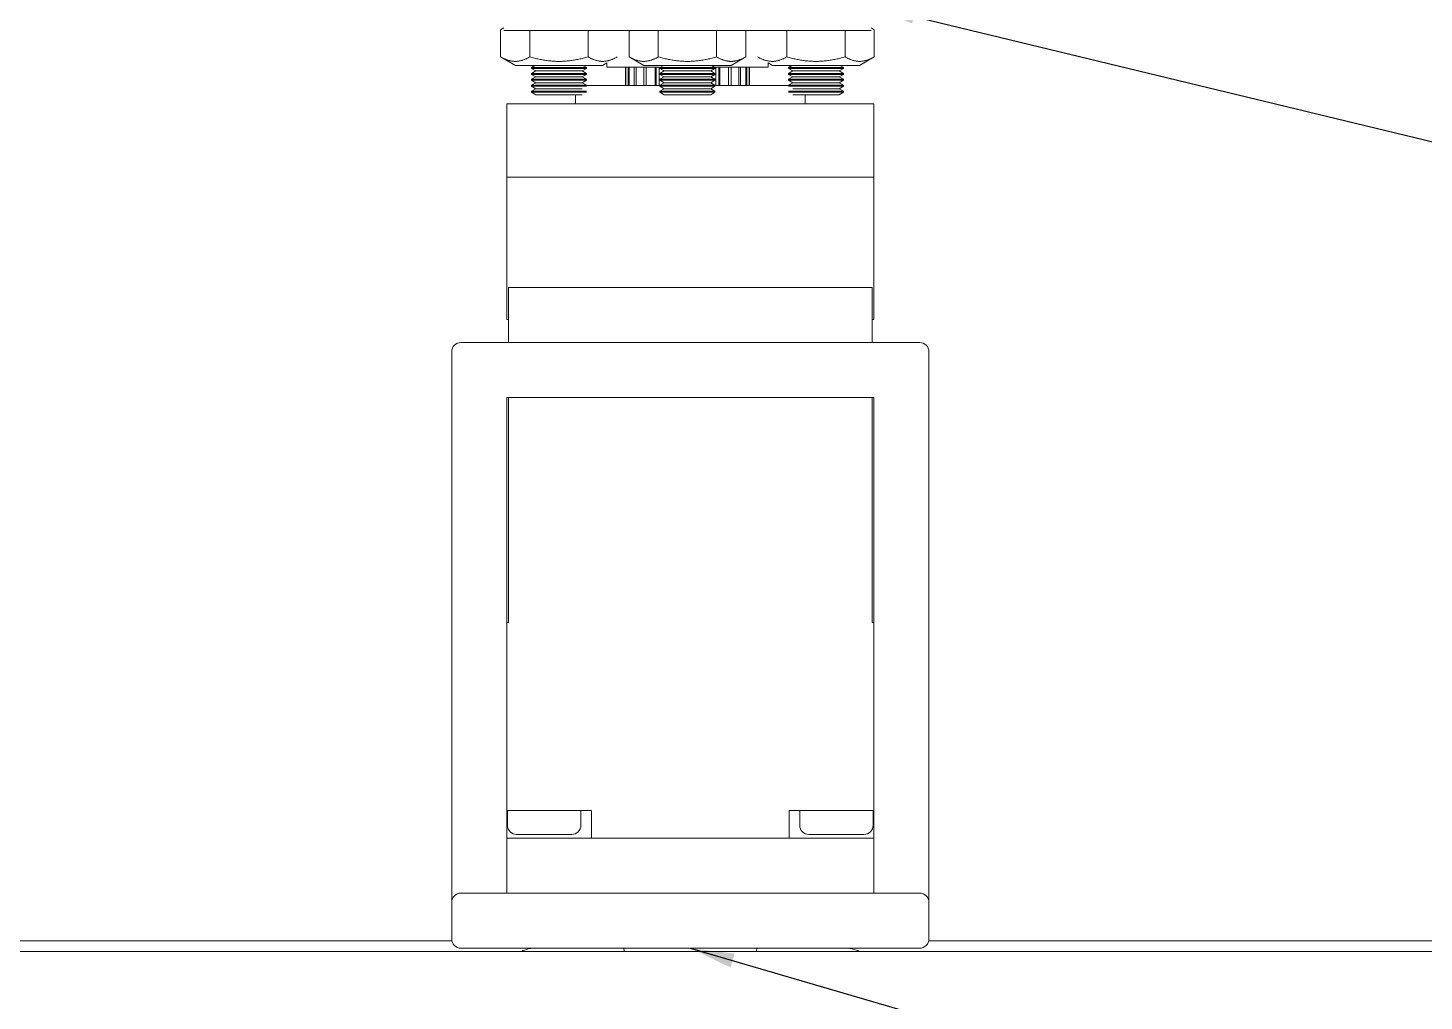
# Model space of a CAD drawing. Header units: millimetres. Extents: x 0 to 420, y 0 to 297.
# Drawn here: x 109.24 to 118.75, y 210.95 to 217.58 of the extents above; entities that cross this region are included whole.
import ezdxf

# ---------------------------------------------------------------- set-up
doc = ezdxf.new("R2010")
doc.units = ezdxf.units.MM
doc.layers.add('1', color=7, linetype='Continuous', true_color=0xffffff)
doc.layers.add('171', color=7, linetype='Continuous', true_color=0xffffff)
doc.dimstyles.get("Standard").update_dxf_attribs({"dimtxt": 0.18, "dimasz": 0.18, "dimexe": 0.18, "dimexo": 0.0625, "dimgap": 0.09, "dimtad": 0, "dimtih": 1, "dimtoh": 1, "dimdec": 4, "dimzin": 0, "dimdsep": 46, "dimtxsty": 'Standard', "dimcen": 0.09, "dimadec": 0, "dimazin": 0, "dimtfac": 1, "dimtdec": 4, "dimtofl": 0, "dimtmove": 0, "dimatfit": 3, "dimfxl": 1, "dimtolj": 1, "dimtzin": 0, "dimarcsym": 0})

msp = doc.modelspace()

# ---------------------------------------------------------------- linework, layer by layer
at = {"layer": '1', "color": 155, "linetype": 'Continuous', "lineweight": 18}
for p, q in [((112.4806, 217.576), (112.4586, 217.5634)), ((112.4586, 217.5634), (112.4586, 217.3789)), ((113.7306, 217.5586), (112.4806, 217.5586)), ((112.6571, 217.5586), (112.6571, 217.3789)), ((113.054, 217.5586), (113.054, 217.3789)), ((113.3336, 217.5586), (113.3336, 217.3789)), ((113.5321, 217.5586), (113.5321, 217.3789)), ((114.9806, 217.5586), (113.7306, 217.5586)), ((113.929, 217.5586), (113.929, 217.3789)), ((114.1275, 217.5586), (114.1275, 217.3789)), ((114.4071, 217.5586), (114.4071, 217.3789)), ((114.804, 217.5586), (114.804, 217.3789)), ((114.9806, 217.576), (115.0025, 217.5634)), ((115.0025, 217.5634), (115.0025, 217.3789)), ((112.4586, 217.3789), (112.5587, 217.3211)), ((113.3336, 217.3789), (113.4337, 217.3211)), ((114.1275, 217.3789), (114.0274, 217.3211)), ((115.0025, 217.3789), (114.9024, 217.3211)), ((112.5587, 217.3211), (113.1524, 217.3211)), ((112.6681, 217.3071), (112.6924, 217.3211)), ((112.6681, 217.3003), (112.6681, 217.3071)), ((112.6681, 217.3071), (113.0431, 217.3071)), ((112.6973, 217.2834), (112.6681, 217.3003)), ((112.6681, 217.3003), (113.0431, 217.3003)), ((112.6681, 217.2665), (112.6973, 217.2834)), ((112.6681, 217.2598), (112.6681, 217.2665)), ((112.6681, 217.2665), (113.0431, 217.2665)), ((112.6973, 217.2429), (112.6681, 217.2598)), ((112.6681, 217.2598), (113.0431, 217.2598)), ((112.6973, 217.2834), (113.0138, 217.2834)), ((113.0138, 217.2834), (113.0431, 217.3003)), ((113.0431, 217.2665), (113.0138, 217.2834)), ((113.0138, 217.2429), (113.0431, 217.2598)), ((113.0431, 217.3071), (113.0188, 217.3211)), ((113.0431, 217.3003), (113.0431, 217.3071)), ((113.0431, 217.2598), (113.0431, 217.2665)), ((113.1806, 217.3374), (113.1524, 217.3211)), ((113.1806, 217.3374), (113.1806, 217.3086)), ((113.5378, 217.3086), (113.1806, 217.3086)), ((113.3089, 217.3086), (113.3089, 217.1836)), ((113.3104, 217.3086), (113.3104, 217.1836)), ((113.3258, 217.3086), (113.3258, 217.1836)), ((113.3331, 217.3086), (113.3331, 217.1836)), ((113.3681, 217.3086), (113.3681, 217.1836)), ((113.3808, 217.3086), (113.3808, 217.1836)), ((113.4332, 217.3086), (113.4332, 217.1836)), ((113.4337, 217.3211), (114.0274, 217.3211)), ((113.4505, 217.3086), (113.4505, 217.1836)), ((113.5101, 217.3086), (113.5101, 217.1836)), ((113.517, 217.3086), (113.517, 217.1836)), ((113.5378, 217.3086), (113.5378, 217.1836)), ((113.5431, 217.3071), (113.5674, 217.3211)), ((113.5431, 217.3003), (113.5431, 217.3071)), ((113.5431, 217.3071), (113.9181, 217.3071)), ((113.5723, 217.2834), (113.5431, 217.3003)), ((113.5431, 217.3003), (113.9181, 217.3003)), ((113.5431, 217.2665), (113.5723, 217.2834)), ((113.5431, 217.2598), (113.5431, 217.2665)), ((113.5431, 217.2665), (113.9181, 217.2665)), ((113.5723, 217.2429), (113.5431, 217.2598)), ((113.5431, 217.2598), (113.9181, 217.2598)), ((113.5723, 217.2834), (113.8888, 217.2834)), ((113.8888, 217.2834), (113.9181, 217.3003)), ((113.9181, 217.2665), (113.8888, 217.2834)), ((113.8888, 217.2429), (113.9181, 217.2598)), ((113.9181, 217.3071), (113.8938, 217.3211)), ((114.2806, 217.3086), (113.9181, 217.3086)), ((113.9181, 217.3003), (113.9181, 217.3071)), ((113.9181, 217.2598), (113.9181, 217.2665)), ((113.9233, 217.3086), (113.9233, 217.1836)), ((113.9441, 217.3086), (113.9441, 217.1836)), ((113.9511, 217.3086), (113.9511, 217.1836)), ((114.0106, 217.3086), (114.0106, 217.1836)), ((114.0279, 217.3086), (114.0279, 217.1836)), ((114.0803, 217.3086), (114.0803, 217.1836)), ((114.093, 217.3086), (114.093, 217.1836)), ((114.128, 217.3086), (114.128, 217.1836)), ((114.1353, 217.3086), (114.1353, 217.1836)), ((114.1507, 217.3086), (114.1507, 217.1836)), ((114.1522, 217.3086), (114.1522, 217.1836)), ((114.2806, 217.3086), (114.2806, 217.3374)), ((114.2806, 217.3374), (114.3087, 217.3211)), ((114.3087, 217.3211), (114.9024, 217.3211)), ((114.4181, 217.3071), (114.4424, 217.3211)), ((114.4181, 217.3003), (114.4181, 217.3071)), ((114.4181, 217.3071), (114.7931, 217.3071)), ((114.4473, 217.2834), (114.4181, 217.3003)), ((114.4181, 217.3003), (114.7931, 217.3003)), ((114.4181, 217.2665), (114.4473, 217.2834)), ((114.4181, 217.2598), (114.4181, 217.2665)), ((114.4181, 217.2665), (114.7931, 217.2665)), ((114.4473, 217.2429), (114.4181, 217.2598)), ((114.4181, 217.2598), (114.7931, 217.2598)), ((114.4473, 217.2834), (114.7638, 217.2834)), ((114.7638, 217.2834), (114.7931, 217.3003)), ((114.7931, 217.2665), (114.7638, 217.2834)), ((114.7638, 217.2429), (114.7931, 217.2598)), ((114.7931, 217.3071), (114.7688, 217.3211)), ((114.7931, 217.3003), (114.7931, 217.3071)), ((114.7931, 217.2598), (114.7931, 217.2665)), ((112.6681, 217.2259), (112.6973, 217.2429)), ((112.6681, 217.2192), (112.6681, 217.2259)), ((112.6681, 217.2259), (113.0431, 217.2259)), ((112.6973, 217.2023), (112.6681, 217.2192)), ((112.6681, 217.2192), (113.0431, 217.2192)), ((112.6681, 217.1854), (112.6973, 217.2023)), ((112.6681, 217.1786), (112.6681, 217.1854)), ((112.6681, 217.1854), (113.0431, 217.1854)), ((112.6973, 217.1617), (112.6681, 217.1786)), ((112.6681, 217.1786), (113.0431, 217.1786)), ((112.6681, 217.1448), (112.6973, 217.1617)), ((112.6973, 217.2429), (113.0138, 217.2429)), ((112.6973, 217.2023), (113.0138, 217.2023)), ((112.6973, 217.1617), (113.0138, 217.1617)), ((112.9687, 217.1836), (113.5378, 217.1836)), ((113.0431, 217.2259), (113.0138, 217.2429)), ((113.0138, 217.2023), (113.0431, 217.2192)), ((113.0431, 217.1854), (113.0138, 217.2023)), ((113.0431, 217.2192), (113.0431, 217.2259)), ((113.0431, 217.1836), (113.0431, 217.1854)), ((113.5431, 217.2259), (113.5723, 217.2429)), ((113.5431, 217.2259), (113.9181, 217.2259)), ((113.5431, 217.2192), (113.5431, 217.2259)), ((113.5723, 217.2023), (113.5431, 217.2192)), ((113.5431, 217.2192), (113.9181, 217.2192)), ((113.5431, 217.1854), (113.5723, 217.2023)), ((113.5431, 217.1786), (113.5431, 217.1854)), ((113.5431, 217.1854), (113.9181, 217.1854)), ((113.5723, 217.1617), (113.5431, 217.1786)), ((113.5431, 217.1786), (113.9181, 217.1786)), ((113.5431, 217.1448), (113.5723, 217.1617)), ((113.5723, 217.2429), (113.8888, 217.2429)), ((113.5723, 217.2023), (113.8888, 217.2023)), ((113.5723, 217.1617), (113.8888, 217.1617)), ((113.9181, 217.2259), (113.8888, 217.2429)), ((113.8888, 217.2023), (113.9181, 217.2192)), ((113.9181, 217.1854), (113.8888, 217.2023)), ((113.8888, 217.1617), (113.9181, 217.1786)), ((113.9181, 217.1448), (113.8888, 217.1617)), ((113.9181, 217.2192), (113.9181, 217.2259)), ((113.9181, 217.1786), (113.9181, 217.1854)), ((113.9233, 217.1836), (114.5312, 217.1836)), ((114.4181, 217.2259), (114.4473, 217.2429)), ((114.4181, 217.2192), (114.4181, 217.2259)), ((114.4181, 217.2259), (114.7931, 217.2259)), ((114.4473, 217.2023), (114.4181, 217.2192)), ((114.4181, 217.2192), (114.7931, 217.2192)), ((114.4181, 217.1854), (114.4473, 217.2023)), ((114.4181, 217.1836), (114.4181, 217.1854)), ((114.4181, 217.1854), (114.7931, 217.1854)), ((114.4181, 217.1786), (114.7931, 217.1786)), ((114.4473, 217.2429), (114.7638, 217.2429)), ((114.4473, 217.2023), (114.7638, 217.2023)), ((114.4473, 217.1617), (114.7638, 217.1617)), ((114.7931, 217.2259), (114.7638, 217.2429)), ((114.7638, 217.2023), (114.7931, 217.2192)), ((114.7931, 217.1854), (114.7638, 217.2023)), ((114.7638, 217.1617), (114.7931, 217.1786)), ((114.7931, 217.1448), (114.7638, 217.1617)), ((114.7931, 217.2192), (114.7931, 217.2259)), ((114.7931, 217.1786), (114.7931, 217.1854)), ((112.6681, 217.138), (112.6681, 217.1448)), ((112.6681, 217.1448), (113.0431, 217.1448)), ((112.6973, 217.1211), (112.6681, 217.138)), ((112.6681, 217.138), (113.0431, 217.138)), ((112.6973, 217.1211), (113.0138, 217.1211)), ((112.9687, 217.1211), (112.9687, 217.0586)), ((113.5431, 217.1448), (113.9181, 217.1448)), ((113.5431, 217.138), (113.5431, 217.1448)), ((113.5723, 217.1211), (113.5431, 217.138)), ((113.5431, 217.138), (113.9181, 217.138)), ((113.5723, 217.1211), (113.8888, 217.1211)), ((113.8888, 217.1211), (113.9181, 217.138)), ((113.9181, 217.138), (113.9181, 217.1448)), ((114.4181, 217.1448), (114.7931, 217.1448)), ((114.4181, 217.138), (114.7931, 217.138)), ((114.4473, 217.1211), (114.7638, 217.1211)), ((114.5312, 217.1211), (114.5312, 217.0586)), ((114.7638, 217.1211), (114.7931, 217.138)), ((114.7931, 217.138), (114.7931, 217.1448)), ((112.5, 216.5586), (112.5, 217.0586)), ((112.5, 217.0586), (115, 217.0586)), ((115, 217.0586), (115, 216.5586)), ((115, 216.5586), (112.5, 216.5586)), ((112.5, 215.5899), (112.5, 216.5586)), ((115, 215.5899), (115, 216.5586)), ((112.5125, 215.8086), (112.8875, 215.8086)), ((112.5125, 215.4336), (112.5125, 215.8086)), ((114.6125, 215.8086), (112.8875, 215.8086)), ((114.6125, 215.8086), (114.9875, 215.8086)), ((114.9875, 215.8086), (114.9875, 215.4336)), ((112.5125, 215.5899), (112.5, 215.5899)), ((114.9875, 215.5899), (115, 215.5899)), ((112.125, 211.6211), (112.125, 215.3711)), ((112.1875, 215.4336), (115.3125, 215.4336)), ((115.375, 215.3711), (115.375, 211.6211)), ((112.5, 211.6836), (112.5, 215.0586)), ((112.5, 215.0586), (115, 215.0586)), ((112.5125, 213.5274), (112.5125, 215.0586)), ((114.9875, 215.0586), (114.9875, 213.5274)), ((115, 211.6836), (115, 215.0586)), ((112.5125, 213.5274), (112.5, 213.5274)), ((114.9875, 213.5274), (115, 213.5274)), ((113.0775, 212.2461), (112.5, 212.2461)), ((112.505, 212.2461), (112.505, 212.1461)), ((113.005, 212.2461), (113.005, 212.1461)), ((113.0775, 212.2461), (113.0775, 212.0586)), ((114.4225, 212.2461), (114.4225, 212.0586)), ((115, 212.2461), (114.4225, 212.2461)), ((114.495, 212.2461), (114.495, 212.1461)), ((114.995, 212.2461), (114.995, 212.1461)), ((113.0775, 212.0586), (112.5, 212.0586)), ((112.5675, 212.0836), (112.5708, 212.0836)), ((112.7015, 212.0836), (112.5743, 212.0836)), ((112.9425, 212.0836), (112.705, 212.0836)), ((113.0775, 212.0586), (114.4225, 212.0586)), ((114.4225, 212.0586), (115, 212.0586)), ((114.5643, 212.0836), (114.5575, 212.0836)), ((114.695, 212.0836), (114.5643, 212.0836)), ((114.795, 212.0836), (114.695, 212.0836)), ((114.9257, 212.0836), (114.795, 212.0836)), ((114.9325, 212.0836), (114.9257, 212.0836)), ((112.1875, 211.6836), (115.3125, 211.6836)), ((112.125, 211.3711), (112.125, 211.6211)), ((115.375, 211.6211), (115.375, 211.3711)), ((82.5, 211.3586), (112.127, 211.3586)), ((115.373, 211.3586), (145, 211.3586)), ((82.5, 211.2868), (145, 211.2868)), ((112.6875, 211.3086), (112.1875, 211.3086)), ((112.6875, 211.3086), (113.2875, 211.3086)), ((114.2125, 211.3086), (113.2875, 211.3086)), ((113.3, 211.2961), (113.3, 211.2868)), ((114.2, 211.2868), (114.2, 211.2961)), ((114.2125, 211.3086), (114.8125, 211.3086)), ((115.3125, 211.3086), (114.8125, 211.3086))]:
    msp.add_line(p, q, dxfattribs=at)
at = {"layer": '1', "color": 155, "linetype": 'Continuous', "lineweight": 13}
for p, q in [((112.5125, 215.4336), (112.5125, 215.8086)), ((114.9875, 215.8086), (114.9875, 215.4336)), ((112.125, 215.3711), (112.125, 211.6216)), ((115.3125, 215.4336), (112.1875, 215.4336)), ((115.375, 211.6216), (115.375, 215.3711)), ((115.3125, 211.6836), (112.187, 211.6836)), ((115.375, 211.3711), (115.375, 211.6211)), ((82.5, 211.2868), (145, 211.2868)), ((112.6876, 211.3086), (112.187, 211.3086)), ((114.2125, 211.3086), (113.2876, 211.3086)), ((115.3125, 211.3086), (114.8125, 211.3086))]:
    msp.add_line(p, q, dxfattribs=at)
at = {"layer": '1', "color": 155, "linetype": 'Continuous', "lineweight": 18}
for points in [[(112.6571, 217.3789), (112.6532, 217.3767), (112.6493, 217.3745), (112.6454, 217.3725), (112.6415, 217.3704), (112.6376, 217.3685), (112.6337, 217.3666), (112.6297, 217.3649), (112.6258, 217.3631), (112.6219, 217.3615), (112.618, 217.36), (112.614, 217.3585), (112.6101, 217.3571), (112.6061, 217.3559), (112.6021, 217.3547), (112.5982, 217.3536), (112.5942, 217.3526), (112.5902, 217.3517), (112.5862, 217.3509), (112.5822, 217.3502), (112.5782, 217.3496), (112.5742, 217.3491), (112.5702, 217.3487), (112.5661, 217.3484), (112.5621, 217.3483), (112.558, 217.3482), (112.554, 217.3482), (112.5499, 217.3484), (112.5459, 217.3487), (112.5418, 217.3491), (112.5378, 217.3495), (112.5338, 217.3501), (112.5297, 217.3508), (112.5257, 217.3516), (112.5217, 217.3525), (112.5177, 217.3535), (112.5137, 217.3546), (112.5098, 217.3558), (112.5058, 217.3571), (112.5018, 217.3585), (112.4979, 217.3599), (112.4939, 217.3615), (112.49, 217.3631), (112.486, 217.3648), (112.4821, 217.3666), (112.4782, 217.3685), (112.4742, 217.3704), (112.4703, 217.3724), (112.4664, 217.3745), (112.4625, 217.3767), (112.4586, 217.3789)], [(113.054, 217.3789), (113.0462, 217.3767), (113.0384, 217.3745), (113.0306, 217.3725), (113.0228, 217.3704), (113.015, 217.3685), (113.0072, 217.3666), (112.9993, 217.3649), (112.9915, 217.3631), (112.9836, 217.3615), (112.9757, 217.36), (112.9678, 217.3585), (112.9599, 217.3571), (112.952, 217.3559), (112.9441, 217.3547), (112.9362, 217.3536), (112.9282, 217.3526), (112.9202, 217.3517), (112.9122, 217.3509), (112.9042, 217.3502), (112.8962, 217.3496), (112.8882, 217.3491), (112.8802, 217.3487), (112.8721, 217.3484), (112.864, 217.3483), (112.8559, 217.3482), (112.8478, 217.3482), (112.8397, 217.3484), (112.8316, 217.3487), (112.8235, 217.3491), (112.8154, 217.3495), (112.8074, 217.3501), (112.7993, 217.3508), (112.7913, 217.3516), (112.7833, 217.3525), (112.7753, 217.3535), (112.7673, 217.3546), (112.7593, 217.3558), (112.7514, 217.3571), (112.7435, 217.3585), (112.7355, 217.3599), (112.7276, 217.3615), (112.7198, 217.3631), (112.7119, 217.3648), (112.704, 217.3666), (112.6962, 217.3685), (112.6883, 217.3704), (112.6805, 217.3724), (112.6727, 217.3745), (112.6649, 217.3767), (112.6571, 217.3789)], [(113.2525, 217.3789), (113.2486, 217.3767), (113.2447, 217.3745), (113.2408, 217.3725), (113.2369, 217.3704), (113.233, 217.3685), (113.2291, 217.3666), (113.2251, 217.3649), (113.2212, 217.3631), (113.2173, 217.3615), (113.2133, 217.36), (113.2094, 217.3585), (113.2054, 217.3571), (113.2015, 217.3559), (113.1975, 217.3547), (113.1936, 217.3536), (113.1896, 217.3526), (113.1856, 217.3517), (113.1816, 217.3509), (113.1776, 217.3502), (113.1736, 217.3496), (113.1696, 217.3491), (113.1656, 217.3487), (113.1615, 217.3484), (113.1575, 217.3483), (113.1534, 217.3482), (113.1494, 217.3482), (113.1453, 217.3484), (113.1413, 217.3487), (113.1372, 217.3491), (113.1332, 217.3495), (113.1292, 217.3501), (113.1251, 217.3508), (113.1211, 217.3516), (113.1171, 217.3525), (113.1131, 217.3535), (113.1091, 217.3546), (113.1051, 217.3558), (113.1012, 217.3571), (113.0972, 217.3585), (113.0932, 217.3599), (113.0893, 217.3615), (113.0853, 217.3631), (113.0814, 217.3648), (113.0775, 217.3666), (113.0736, 217.3685), (113.0696, 217.3704), (113.0657, 217.3724), (113.0618, 217.3745), (113.0579, 217.3767), (113.054, 217.3789)], [(113.5321, 217.3789), (113.5282, 217.3767), (113.5243, 217.3745), (113.5204, 217.3725), (113.5165, 217.3704), (113.5126, 217.3685), (113.5087, 217.3666), (113.5047, 217.3649), (113.5008, 217.3631), (113.4969, 217.3615), (113.493, 217.36), (113.489, 217.3585), (113.4851, 217.3571), (113.4811, 217.3559), (113.4771, 217.3547), (113.4732, 217.3536), (113.4692, 217.3526), (113.4652, 217.3517), (113.4612, 217.3509), (113.4572, 217.3502), (113.4532, 217.3496), (113.4492, 217.3491), (113.4452, 217.3487), (113.4411, 217.3484), (113.4371, 217.3483), (113.433, 217.3482), (113.429, 217.3482), (113.4249, 217.3484), (113.4209, 217.3487), (113.4168, 217.3491), (113.4128, 217.3495), (113.4088, 217.3501), (113.4047, 217.3508), (113.4007, 217.3516), (113.3967, 217.3525), (113.3927, 217.3535), (113.3887, 217.3546), (113.3848, 217.3558), (113.3808, 217.3571), (113.3768, 217.3585), (113.3729, 217.3599), (113.3689, 217.3615), (113.365, 217.3631), (113.361, 217.3648), (113.3571, 217.3666), (113.3532, 217.3685), (113.3492, 217.3704), (113.3453, 217.3724), (113.3414, 217.3745), (113.3375, 217.3767), (113.3336, 217.3789)], [(113.929, 217.3789), (113.9212, 217.3767), (113.9134, 217.3745), (113.9056, 217.3725), (113.8978, 217.3704), (113.89, 217.3685), (113.8822, 217.3666), (113.8743, 217.3649), (113.8665, 217.3631), (113.8586, 217.3615), (113.8507, 217.36), (113.8428, 217.3585), (113.8349, 217.3571), (113.827, 217.3559), (113.8191, 217.3547), (113.8112, 217.3536), (113.8032, 217.3526), (113.7952, 217.3517), (113.7872, 217.3509), (113.7792, 217.3502), (113.7712, 217.3496), (113.7632, 217.3491), (113.7552, 217.3487), (113.7471, 217.3484), (113.739, 217.3483), (113.7309, 217.3482), (113.7228, 217.3482), (113.7147, 217.3484), (113.7066, 217.3487), (113.6985, 217.3491), (113.6904, 217.3495), (113.6824, 217.3501), (113.6743, 217.3508), (113.6663, 217.3516), (113.6583, 217.3525), (113.6503, 217.3535), (113.6423, 217.3546), (113.6343, 217.3558), (113.6264, 217.3571), (113.6185, 217.3585), (113.6105, 217.3599), (113.6026, 217.3615), (113.5948, 217.3631), (113.5869, 217.3648), (113.579, 217.3666), (113.5712, 217.3685), (113.5633, 217.3704), (113.5555, 217.3724), (113.5477, 217.3745), (113.5399, 217.3767), (113.5321, 217.3789)], [(114.1275, 217.3789), (114.1236, 217.3767), (114.1197, 217.3745), (114.1158, 217.3725), (114.1119, 217.3704), (114.108, 217.3685), (114.1041, 217.3666), (114.1001, 217.3649), (114.0962, 217.3631), (114.0923, 217.3615), (114.0883, 217.36), (114.0844, 217.3585), (114.0804, 217.3571), (114.0765, 217.3559), (114.0725, 217.3547), (114.0686, 217.3536), (114.0646, 217.3526), (114.0606, 217.3517), (114.0566, 217.3509), (114.0526, 217.3502), (114.0486, 217.3496), (114.0446, 217.3491), (114.0406, 217.3487), (114.0365, 217.3484), (114.0325, 217.3483), (114.0284, 217.3482), (114.0244, 217.3482), (114.0203, 217.3484), (114.0163, 217.3487), (114.0122, 217.3491), (114.0082, 217.3495), (114.0042, 217.3501), (114.0001, 217.3508), (113.9961, 217.3516), (113.9921, 217.3525), (113.9881, 217.3535), (113.9841, 217.3546), (113.9801, 217.3558), (113.9762, 217.3571), (113.9722, 217.3585), (113.9682, 217.3599), (113.9643, 217.3615), (113.9603, 217.3631), (113.9564, 217.3648), (113.9525, 217.3666), (113.9486, 217.3685), (113.9446, 217.3704), (113.9407, 217.3724), (113.9368, 217.3745), (113.9329, 217.3767), (113.929, 217.3789)], [(114.4071, 217.3789), (114.4032, 217.3767), (114.3993, 217.3745), (114.3954, 217.3725), (114.3915, 217.3704), (114.3876, 217.3685), (114.3837, 217.3666), (114.3797, 217.3649), (114.3758, 217.3631), (114.3719, 217.3615), (114.368, 217.36), (114.364, 217.3585), (114.3601, 217.3571), (114.3561, 217.3559), (114.3521, 217.3547), (114.3482, 217.3536), (114.3442, 217.3526), (114.3402, 217.3517), (114.3362, 217.3509), (114.3322, 217.3502), (114.3282, 217.3496), (114.3242, 217.3491), (114.3202, 217.3487), (114.3161, 217.3484), (114.3121, 217.3483), (114.308, 217.3482), (114.304, 217.3482), (114.2999, 217.3484), (114.2959, 217.3487), (114.2918, 217.3491), (114.2878, 217.3495), (114.2838, 217.3501), (114.2797, 217.3508), (114.2757, 217.3516), (114.2717, 217.3525), (114.2677, 217.3535), (114.2637, 217.3546), (114.2598, 217.3558), (114.2558, 217.3571), (114.2518, 217.3585), (114.2479, 217.3599), (114.2439, 217.3615), (114.24, 217.3631), (114.236, 217.3648), (114.2321, 217.3666), (114.2282, 217.3685), (114.2242, 217.3704), (114.2203, 217.3724), (114.2164, 217.3745), (114.2125, 217.3767), (114.2086, 217.3789)], [(114.804, 217.3789), (114.7962, 217.3767), (114.7884, 217.3745), (114.7806, 217.3725), (114.7728, 217.3704), (114.765, 217.3685), (114.7572, 217.3666), (114.7493, 217.3649), (114.7415, 217.3631), (114.7336, 217.3615), (114.7257, 217.36), (114.7178, 217.3585), (114.7099, 217.3571), (114.702, 217.3559), (114.6941, 217.3547), (114.6862, 217.3536), (114.6782, 217.3526), (114.6702, 217.3517), (114.6622, 217.3509), (114.6542, 217.3502), (114.6462, 217.3496), (114.6382, 217.3491), (114.6302, 217.3487), (114.6221, 217.3484), (114.614, 217.3483), (114.6059, 217.3482), (114.5978, 217.3482), (114.5897, 217.3484), (114.5816, 217.3487), (114.5735, 217.3491), (114.5654, 217.3495), (114.5574, 217.3501), (114.5493, 217.3508), (114.5413, 217.3516), (114.5333, 217.3525), (114.5253, 217.3535), (114.5173, 217.3546), (114.5093, 217.3558), (114.5014, 217.3571), (114.4935, 217.3585), (114.4855, 217.3599), (114.4776, 217.3615), (114.4698, 217.3631), (114.4619, 217.3648), (114.454, 217.3666), (114.4462, 217.3685), (114.4383, 217.3704), (114.4305, 217.3724), (114.4227, 217.3745), (114.4149, 217.3767), (114.4071, 217.3789)], [(115.0025, 217.3789), (114.9986, 217.3767), (114.9947, 217.3745), (114.9908, 217.3725), (114.9869, 217.3704), (114.983, 217.3685), (114.9791, 217.3666), (114.9751, 217.3649), (114.9712, 217.3631), (114.9673, 217.3615), (114.9633, 217.36), (114.9594, 217.3585), (114.9554, 217.3571), (114.9515, 217.3559), (114.9475, 217.3547), (114.9436, 217.3536), (114.9396, 217.3526), (114.9356, 217.3517), (114.9316, 217.3509), (114.9276, 217.3502), (114.9236, 217.3496), (114.9196, 217.3491), (114.9156, 217.3487), (114.9115, 217.3484), (114.9075, 217.3483), (114.9034, 217.3482), (114.8994, 217.3482), (114.8953, 217.3484), (114.8913, 217.3487), (114.8872, 217.3491), (114.8832, 217.3495), (114.8792, 217.3501), (114.8751, 217.3508), (114.8711, 217.3516), (114.8671, 217.3525), (114.8631, 217.3535), (114.8591, 217.3546), (114.8551, 217.3558), (114.8512, 217.3571), (114.8472, 217.3585), (114.8432, 217.3599), (114.8393, 217.3615), (114.8353, 217.3631), (114.8314, 217.3648), (114.8275, 217.3666), (114.8236, 217.3685), (114.8196, 217.3704), (114.8157, 217.3724), (114.8118, 217.3745), (114.8079, 217.3767), (114.804, 217.3789)], [(112.5708, 212.0837), (112.5708, 212.0837), (112.5708, 212.0837), (112.5708, 212.0837), (112.5708, 212.0837), (112.5708, 212.0837), (112.5708, 212.0837), (112.5708, 212.0837), (112.5708, 212.0837), (112.5708, 212.0837), (112.5708, 212.0837), (112.5708, 212.0837), (112.5708, 212.0837), (112.5708, 212.0837), (112.5708, 212.0837), (112.5708, 212.0837), (112.5708, 212.0837), (112.5708, 212.0837), (112.5708, 212.0837), (112.5708, 212.0837), (112.5708, 212.0837), (112.5708, 212.0837), (112.5708, 212.0837), (112.5708, 212.0837), (112.5708, 212.0837), (112.5708, 212.0837), (112.5708, 212.0837), (112.5708, 212.0837), (112.5708, 212.0837), (112.5708, 212.0837), (112.5708, 212.0836), (112.5708, 212.0836), (112.5708, 212.0836), (112.5708, 212.0836), (112.5708, 212.0836), (112.5708, 212.0836), (112.5708, 212.0836), (112.5708, 212.0836), (112.5708, 212.0836), (112.5708, 212.0836), (112.5708, 212.0836), (112.5708, 212.0836), (112.5708, 212.0836), (112.5708, 212.0836), (112.5708, 212.0836), (112.5708, 212.0836), (112.5708, 212.0836), (112.5708, 212.0836), (112.5708, 212.0836), (112.5708, 212.0836), (112.5708, 212.0836)], [(112.5743, 212.0836), (112.5742, 212.0836), (112.5741, 212.0836), (112.5741, 212.0836), (112.574, 212.0836), (112.5739, 212.0836), (112.5739, 212.0836), (112.5738, 212.0836), (112.5737, 212.0836), (112.5737, 212.0836), (112.5736, 212.0836), (112.5735, 212.0836), (112.5735, 212.0836), (112.5734, 212.0836), (112.5733, 212.0836), (112.5732, 212.0836), (112.5732, 212.0836), (112.5731, 212.0836), (112.573, 212.0836), (112.573, 212.0836), (112.5729, 212.0836), (112.5728, 212.0836), (112.5728, 212.0836), (112.5727, 212.0836), (112.5726, 212.0836), (112.5726, 212.0836), (112.5725, 212.0836), (112.5724, 212.0837), (112.5724, 212.0837), (112.5723, 212.0837), (112.5722, 212.0837), (112.5722, 212.0837), (112.5721, 212.0837), (112.572, 212.0837), (112.5719, 212.0837), (112.5719, 212.0837), (112.5718, 212.0837), (112.5717, 212.0837), (112.5717, 212.0837), (112.5716, 212.0837), (112.5715, 212.0837), (112.5715, 212.0837), (112.5714, 212.0837), (112.5713, 212.0837), (112.5713, 212.0837), (112.5712, 212.0837), (112.5711, 212.0837), (112.5711, 212.0837), (112.571, 212.0837), (112.5709, 212.0837), (112.5708, 212.0837)], [(112.705, 212.0836), (112.7049, 212.0836), (112.7048, 212.0836), (112.7048, 212.0836), (112.7047, 212.0836), (112.7046, 212.0836), (112.7046, 212.0836), (112.7045, 212.0836), (112.7044, 212.0836), (112.7044, 212.0836), (112.7043, 212.0836), (112.7042, 212.0836), (112.7042, 212.0836), (112.7041, 212.0836), (112.704, 212.0836), (112.7039, 212.0836), (112.7039, 212.0836), (112.7038, 212.0836), (112.7037, 212.0836), (112.7037, 212.0836), (112.7036, 212.0836), (112.7035, 212.0836), (112.7035, 212.0836), (112.7034, 212.0836), (112.7033, 212.0836), (112.7033, 212.0836), (112.7032, 212.0836), (112.7031, 212.0836), (112.7031, 212.0836), (112.703, 212.0836), (112.7029, 212.0836), (112.7028, 212.0836), (112.7028, 212.0836), (112.7027, 212.0836), (112.7026, 212.0836), (112.7026, 212.0836), (112.7025, 212.0836), (112.7024, 212.0836), (112.7024, 212.0836), (112.7023, 212.0836), (112.7022, 212.0836), (112.7022, 212.0836), (112.7021, 212.0836), (112.702, 212.0836), (112.702, 212.0836), (112.7019, 212.0836), (112.7018, 212.0836), (112.7017, 212.0836), (112.7017, 212.0836), (112.7016, 212.0836), (112.7015, 212.0836)]]:
    msp.add_lwpolyline(points, dxfattribs=at)
for centre, radius, start, end in [((112.1875, 215.3711), 0.0625, 90, 180), ((115.3125, 215.3711), 0.0625, 0, 90), ((112.5675, 212.1461), 0.0625, 180, 270), ((112.9425, 212.1461), 0.0625, 270, 0), ((114.5575, 212.1461), 0.0625, 180, 270), ((114.9325, 212.1461), 0.0625, 270, 0), ((112.1875, 211.6211), 0.0625, 90, 180), ((115.3125, 211.6211), 0.0625, 0, 90), ((112.1875, 211.3711), 0.0625, 180, 270), ((115.3125, 211.3711), 0.0625, 270, 0), ((112.6875, 211.1211), 0.1875, 90, 117.89311), ((113.2875, 211.2961), 0.0125, 0, 89.99999), ((114.2125, 211.2961), 0.0125, 90.00001, 180), ((114.8125, 211.1211), 0.1875, 62.10689, 90)]:
    msp.add_arc(centre, radius, start, end, dxfattribs=at)

# ---------------------------------------------------------------- leaders
at = {"layer": '171', "color": 156, "linetype": 'Continuous', "lineweight": 13}
for points in [[(112.9557, 226.0404), (54.0587, 186.1564)], [(110.3556, 225.8711), (54.0587, 197.5059)], [(114.9806, 217.7243), (199.1164, 197.3864)], [(113.75, 211.3086), (199.1164, 186.3699)]]:
    msp.add_leader(points, dimstyle='Standard', override={"dimasz": 0.3}, dxfattribs=at)

doc.saveas('drawing.dxf')
